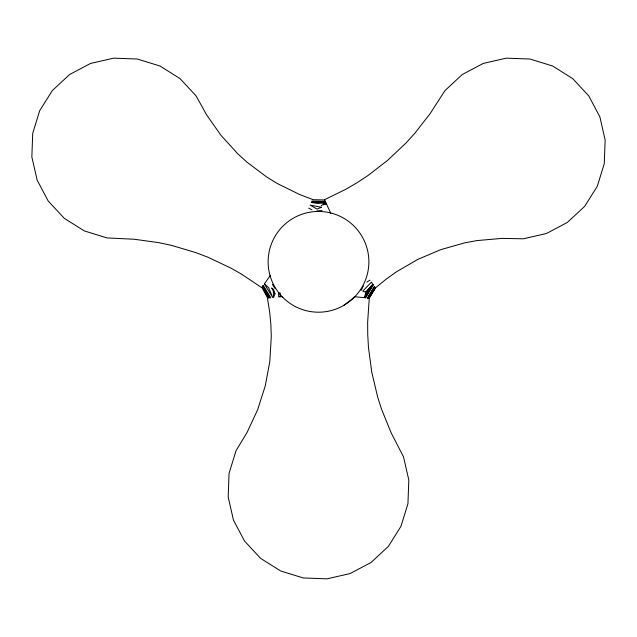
<?xml version="1.0" encoding="UTF-8"?>
<svg xmlns="http://www.w3.org/2000/svg" width="637" height="637" viewBox="0 0 637 637"><rect width="100%" height="100%" fill="white"/><g stroke="black" fill="none" stroke-linecap="round" stroke-linejoin="round"><path stroke-width="0.96" d="M325.419 201.626L324.544 199.707L346.146 189.109L357.07 182.708L367.653 175.756L387.702 160.293L406.103 142.895L414.615 133.523L430.174 113.545L444.96 90.613L462.311 74.497L483.252 63.429L506.335 58.15L530 59.034L552.637 66.009L572.687 78.606L588.803 95.956L599.871 116.89L605.15 139.981L604.274 163.645L597.299 186.283L584.702 206.332L567.344 222.448L546.411 233.516L523.319 238.795L501.805 238.397L476.986 240.587L464.723 242.848L440.748 249.648L417.816 259.394L396.278 271.935L386.141 279.197L375.48 287.892L369.277 298.116L367.653 322.123L367.74 334.783L368.465 347.428L371.825 372.526L377.693 397.154L381.555 409.217L391.078 432.674L403.547 456.944L408.819 480.035L407.943 503.7L400.968 526.329L388.371 546.387L371.013 562.503L350.079 573.571L326.996 578.85L303.323 577.966L280.694 570.991L260.637 558.394L244.528 541.044L233.453 520.111L228.181 497.019L229.057 473.355L236.032 450.717L247.14 432.284L257.651 409.695L265.247 385.958L269.817 361.466L271.29 336.583L270.852 324.129L269.634 311.724L267.436 298.132M364.81 296.659L365.773 292.176L372.78 284.182L371.363 282.231L362.772 291.109L365.773 292.176L368.927 290.607L365.192 297.726L364.81 296.659L373.051 284.556L373.322 284.93L365.67 297.774L354.315 296.707M323.333 205.003L323.54 204.23L326.447 203.872L330.794 213.363M274.969 293.872L271.665 287.996L273.536 289.437L274.969 293.872L273.568 297.487L273.321 290.934M366.872 293.633L365.192 297.726L373.051 284.556L365.773 292.176M361.068 290.504L363.409 285.933M367.461 297.941L374.405 286.419M367.748 297.973L374.58 286.65M368.321 298.028L374.922 287.12L368.735 298.06M369.85 296.46L375.241 287.566L368.903 298.076M369.07 298.092L375.48 287.892M264.339 283.919L268.583 287.59L272.787 297.567L264.339 283.919L270.383 275.407M343.685 305.449L354.124 297.447M366.848 282.127L369.858 280.176M321.152 205.711L325.937 202.749L311.222 202.51L317.385 203.37L325.937 202.749M326.447 203.872L323.54 204.23M269.849 297.877L262.818 286.061M282.024 296.587L278.711 296.938L278.52 293.219L280.169 292.916L280.169 296.786M316.923 210.879L322.051 210.624M311.477 201.945L325.674 202.184M312.472 199.692L324.655 199.954M311.851 201.093L325.308 201.38M367.175 297.917L369.277 298.116M312.584 199.445L299.716 194.556L277.358 183.56L266.744 177.03L246.83 162.037L237.625 153.636L220.872 135.195L206.555 114.795L196.14 95.956L180.032 78.606L159.975 66.009L137.345 59.034L113.681 58.15L90.589 63.429L69.656 74.497L52.298 90.613L39.701 110.671L32.726 133.3L31.85 156.965L37.129 180.056L48.197 200.989L64.313 218.348L84.363 230.936L107 237.912L134.256 239.249L159.33 242.737L171.703 245.428L195.973 252.658L207.797 257.181L230.698 267.986L241.71 274.244L261.688 287.653L263.264 285.432L270.765 297.782L270.152 297.845L266.577 291.993M308.714 208.172L311.907 209.804M272.381 284.349L275.168 288.665M262.906 285.933L266.362 291.611M262.404 286.634L268.758 297.997M262.205 286.921L268.368 298.036M261.839 287.43L267.707 298.108M321.438 207.28L317.067 209.079L310.084 205.082L321.438 207.28M282.876 297.447A50.379 50.379 0 0 0 367.159 274.865A50.379 50.379 0 0 0 305.457 213.164A50.379 50.379 0 0 0 282.876 297.447"/></g></svg>
